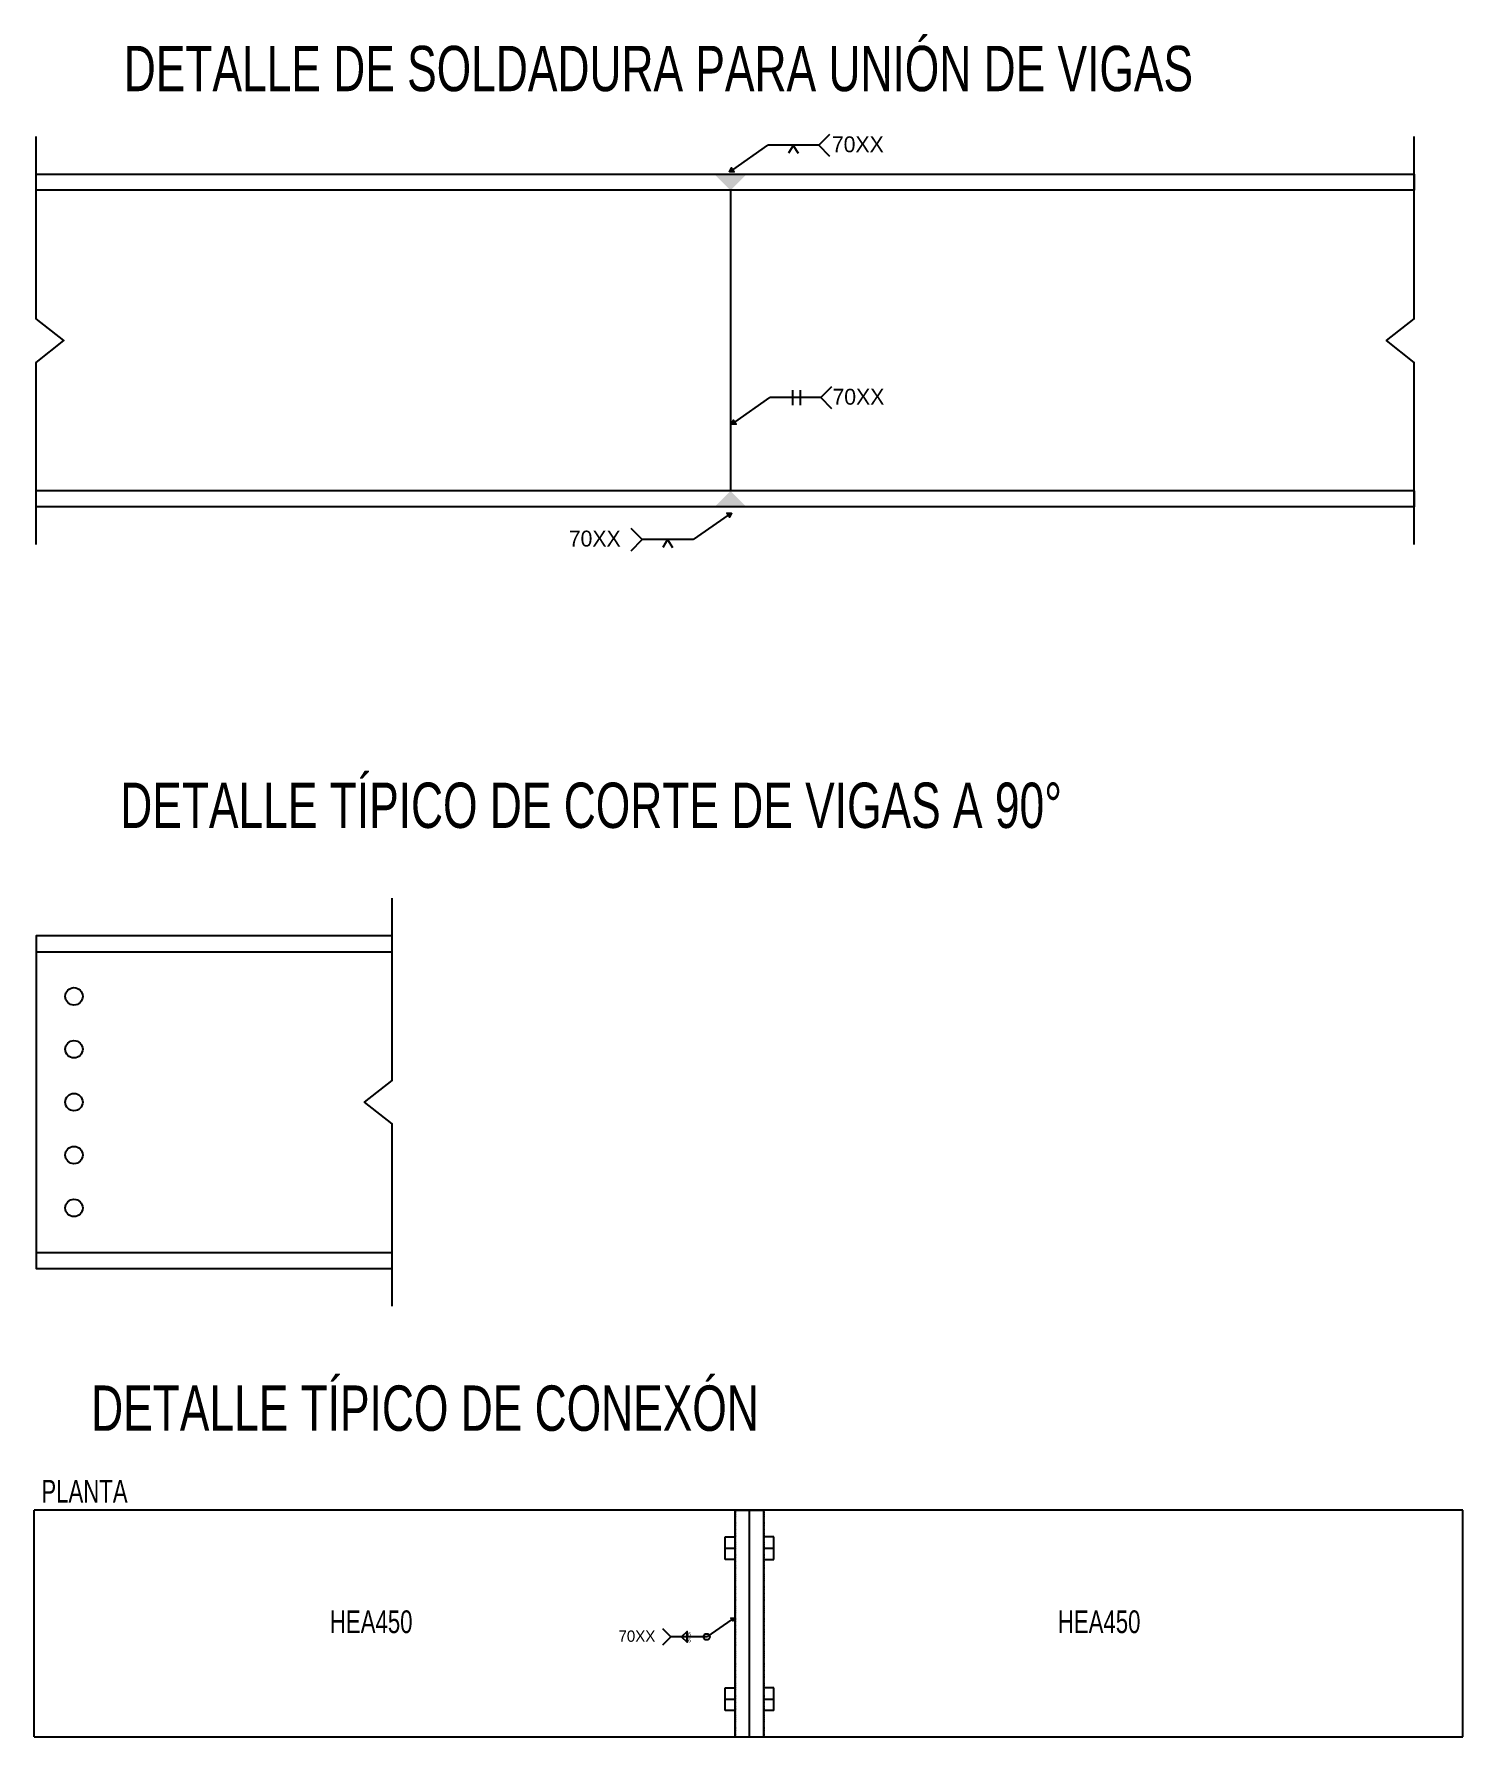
# Model space of a CAD drawing. Extents: x 7536 to 102814, y -9868 to 35131.
# Drawn here: x 24600 to 26491, y -6179 to -3925 of the extents above; entities that cross this region are included whole.
import ezdxf
from ezdxf.enums import TextEntityAlignment as Align

# ---------------------------------------------------------------- set-up
doc = ezdxf.new("R2010")
doc.units = 0
doc.header["$LTSCALE"] = 0.4
doc.linetypes.add('DXK_LINE_DOT2', pattern=[3.9198, 1.9599, -1.9599])
doc.layers.get('0').update_dxf_attribs({"color": 255})
for name, color, linetype in [('COTAS', 8, 'Continuous'), ('PERFORACIONES', 1, 'Continuous'), ('TITULO', 3, 'Continuous')]:
    doc.layers.add(name, color=color, linetype=linetype)
doc.styles.add('ROMANS', font='DINGRAFO.SHX')
doc.styles.add('VERDANA', font='arial.ttf')

# ---------------------------------------------------------------- blocks, each defined once
blk = doc.blocks.new('SOLDADURA A TOPE EN V Y ALREDEDOR 1')
h = blk.add_hatch(color=256)
h.dxf.hatch_style = 1
h.paths.add_polyline_path([(4109.4, 3619.4), (4113.1, 3614.2), (4106.7, 3613.6)])
for p, q in [((4111.2, 3616.8), (4157.6, 3649.2)), ((4224.9, 3649.2), (4157.6, 3649.2)), ((4191.2, 3649.1), (4184.7, 3638.7)), ((4191.2, 3649.1), (4197.6, 3638.7))]:
    blk.add_line(p, q)
blk.add_lwpolyline([(4239.6, 3634.4), (4224.9, 3649.2), (4239.6, 3664)])
blk.add_lwpolyline([(4106.7, 3613.6), (4109.4, 3619.4), (4113.1, 3614.2)], close=True)
at = {"layer": 'TITULO', "style": 'ROMANS'}
blk.add_text('70XX', height=21, dxfattribs=at).set_placement((4242.2, 3640))
blk = doc.blocks.new('SOLDADURA A TOPE EN V Y ALREDEDOR')
h = blk.add_hatch(color=256)
h.dxf.hatch_style = 1
h.paths.add_polyline_path([(4477.4, 3679), (4473.7, 3684.2), (4480.1, 3684.8)])
for p, q in [((4475.5, 3681.6), (4429.2, 3649.2)), ((4429.2, 3649.2), (4361.9, 3649.2)), ((4395.5, 3649.1), (4389, 3638.7)), ((4395.5, 3649.1), (4401.9, 3638.7))]:
    blk.add_line(p, q)
blk.add_lwpolyline([(4480.1, 3684.8), (4477.4, 3679), (4473.7, 3684.2)], close=True)
blk.add_lwpolyline([(4347.1, 3634.4), (4361.9, 3649.2), (4347.1, 3664)])
at = {"layer": 'TITULO', "style": 'ROMANS'}
blk.add_text('70XX', height=21, dxfattribs=at).set_placement((4264.7, 3640))
blk = doc.blocks.new('SOLDADURA A TOPE CON BORDES RECTOS 1')
h = blk.add_hatch(color=256)
h.dxf.hatch_style = 1
h.paths.add_polyline_path([(5693, 3618.4), (5696.7, 3613.1), (5690.3, 3612.6)])
for p, q in [((5771.6, 3638.2), (5771.6, 3658.2)), ((5781.6, 3638.2), (5781.6, 3658.2)), ((5694.8, 3615.7), (5741.2, 3648.2)), ((5808.5, 3648.2), (5741.2, 3648.2))]:
    blk.add_line(p, q)
blk.add_lwpolyline([(5823.2, 3633.4), (5808.5, 3648.2), (5823.2, 3662.9)])
blk.add_lwpolyline([(5690.3, 3612.6), (5693, 3618.4), (5696.7, 3613.1)], close=True)
at = {"layer": 'TITULO', "style": 'ROMANS'}
blk.add_text('70XX', height=21, dxfattribs=at).set_placement((5824, 3638.9))
blk = doc.blocks.new('SOLDADURA FILETE ALREDEDOR')
h = blk.add_hatch(color=256)
h.dxf.hatch_style = 1
h.paths.add_polyline_path([(5063.7, 3679), (5060.1, 3684.2), (5066.4, 3684.8)])
for p, q in [((5061.9, 3681.6), (5015.5, 3649.2)), ((5015.5, 3649.2), (4948.3, 3649.2))]:
    blk.add_line(p, q)
for points in [[(5066.4, 3684.8), (5063.7, 3679), (5060.1, 3684.2)], [(4978.7, 3649.2), (4978.7, 3659.2), (4968.7, 3649.2), (4978.7, 3639.2)]]:
    blk.add_lwpolyline(points, close=True)
blk.add_lwpolyline([(4933.5, 3634.4), (4948.3, 3649.2), (4933.5, 3664)])
blk.add_circle((5015.5, 3649.2), 5.81)
at = {"layer": 'TITULO', "style": 'ROMANS'}
for s, height, p in [('70XX', 21, (4851, 3640)), ('6', 7.5, (4980.2, 3650.6)), ('6', 7.5, (4980.2, 3639))]:
    blk.add_text(s, height=height, dxfattribs=at).set_placement(p)

msp = doc.modelspace()

# ---------------------------------------------------------------- linework, layer by layer
at = {"color": 2}
for p, q in [((25474.6, -4132.1), (24602.9, -4132.1)), ((26426.4, -4132.1), (25474.6, -4132.1)), ((25474.6, -4530.1), (24602.9, -4530.1)), ((26426.4, -4530.1), (25474.6, -4530.1)), ((24602.9, -5139.8), (25073.8, -5139.8)), ((24602.9, -5537.8), (25073.8, -5537.8))]:
    msp.add_line(p, q, dxfattribs=at)
at = {"color": 2, "linetype": 'Continuous'}
for p, q in [((26490.8, -5878.8), (24600.1, -5878.8)), ((25527.8, -6178.8), (25527.8, -5878.8)), ((25527.8, -5878.8), (25546.8, -5878.8)), ((25546.8, -6178.8), (25546.8, -5878.8)), ((25546.8, -6178.8), (25546.8, -5878.8)), ((25546.8, -5878.8), (25565.8, -5878.8)), ((25565.8, -6178.8), (25565.8, -5878.8)), ((26490.8, -6178.8), (26490.8, -5878.8)), ((24600.1, -6178.8), (26490.8, -6178.8)), ((25527.8, -6178.8), (25546.8, -6178.8)), ((25546.8, -6178.8), (25565.8, -6178.8))]:
    msp.add_line(p, q, dxfattribs=at)
at = {"color": 7, "linetype": 'DXK_LINE_DOT2'}
for p, q in [((25527.8, -5878.8), (25527.8, -6178.8)), ((25565.8, -5878.8), (25565.8, -6178.8))]:
    msp.add_line(p, q, dxfattribs=at)
at = {"color": 7, "linetype": 'Continuous'}
for p, q in [((25514.6, -5913.8), (25527.8, -5913.8)), ((25514.6, -5943.8), (25514.6, -5913.8)), ((25579, -5913.8), (25565.8, -5913.8)), ((25579, -5943.8), (25579, -5913.8)), ((25514.6, -5928.8), (25527.8, -5928.8)), ((25527.8, -5943.8), (25514.6, -5943.8)), ((25565.8, -5928.8), (25579, -5928.8)), ((25565.8, -5943.8), (25579, -5943.8)), ((25514.6, -6113.8), (25527.8, -6113.8)), ((25514.6, -6143.8), (25514.6, -6113.8)), ((25514.6, -6128.8), (25527.8, -6128.8)), ((25579, -6113.8), (25565.8, -6113.8)), ((25565.8, -6128.8), (25579, -6128.8)), ((25579, -6143.8), (25579, -6113.8)), ((25527.8, -6143.8), (25514.6, -6143.8)), ((25579, -6143.8), (25565.8, -6143.8))]:
    msp.add_line(p, q, dxfattribs=at)
at = {"color": 2}
for points in [[(24602.9, -4132.1), (24602.9, -4111.1), (25514.6, -4111.1)], [(25514.6, -4111.1), (26426.4, -4111.1), (26426.4, -4132.1)], [(25514.6, -4551.1), (24602.9, -4551.1), (24602.9, -4530.1)], [(26426.4, -4530.1), (26426.4, -4551.1), (25514.6, -4551.1)], [(25073.8, -5139.8), (25073.8, -5118.8), (24602.9, -5118.8), (24602.9, -5558.8), (25073.8, -5558.8), (25073.8, -5537.8)]]:
    msp.add_lwpolyline(points, dxfattribs=at)
at = {"color": 2, "linetype": 'Continuous'}
msp.add_lwpolyline([(24600.1, -6178.8), (24600.1, -6178.8), (24600.1, -5878.8)], dxfattribs=at)
at = {"layer": 'COTAS', "color": 6}
msp.add_line((25521.6, -4132.1), (25521.6, -4530.1), dxfattribs=at)
at = {"layer": 'COTAS'}
for points in [[(24602.9, -4601.1), (24602.9, -4359.9), (24639.4, -4331.1), (24602.9, -4302.4), (24602.9, -4061.1)], [(26426.4, -4601.1), (26426.4, -4359.9), (26389.8, -4331.1), (26426.4, -4302.4), (26426.4, -4061.1)], [(25073.8, -5608.8), (25073.8, -5367.6), (25037.2, -5338.8), (25073.8, -5310.1), (25073.8, -5068.8)]]:
    msp.add_lwpolyline(points, dxfattribs=at)
for points in [[(25500.6, -4111.1), (25521.6, -4132.1), (25542.6, -4111.1)], [(25500.6, -4551.1), (25521.6, -4530.1), (25542.6, -4551.1)]]:
    msp.add_solid(points, dxfattribs=at)
at = {"layer": 'PERFORACIONES'}
for centre in [(24652.9, -5198.8), (24652.9, -5268.8), (24652.9, -5338.8), (24652.9, -5408.8), (24652.9, -5478.8)]:
    msp.add_circle(centre, 11.5, dxfattribs=at)

# ---------------------------------------------------------------- block references
for name, p in [('SOLDADURA A TOPE EN V Y ALREDEDOR 1', (21413.5, -7721.9)), ('SOLDADURA A TOPE CON BORDES RECTOS 1', (19832.5, -8054.8)), ('SOLDADURA A TOPE EN V Y ALREDEDOR', (21042.9, -8243.6))]:
    msp.add_blockref(name, p)
at = {"xscale": 0.7104614331683008, "yscale": 0.7104614331683008, "zscale": 0.7104614331683008}
msp.add_blockref('SOLDADURA FILETE ALREDEDOR', (21926.9, -8638.9), dxfattribs=at)

# ---------------------------------------------------------------- texts
at = {"color": 96, "style": 'VERDANA', "width": 0.7}
for s, height, p in [('DETALLE DE SOLDADURA PARA UNIÓN DE VIGAS', 60, (25426.2, -3971.1)), ('DETALLE TÍPICO DE CORTE DE VIGAS A 90° ', 60, (25345.3, -4946)), ('DETALLE TÍPICO DE CONEXÓN ', 60, (25125.5, -5743.7)), ('PLANTA', 30, (24666.8, -5853.7)), ('HEA450', 30, (25046.2, -6026.3)), ('HEA450', 30, (26009.4, -6026.3))]:
    msp.add_text(s, height=height, dxfattribs=at).set_placement(p, align=Align.MIDDLE_CENTER)

doc.saveas('drawing.dxf')
